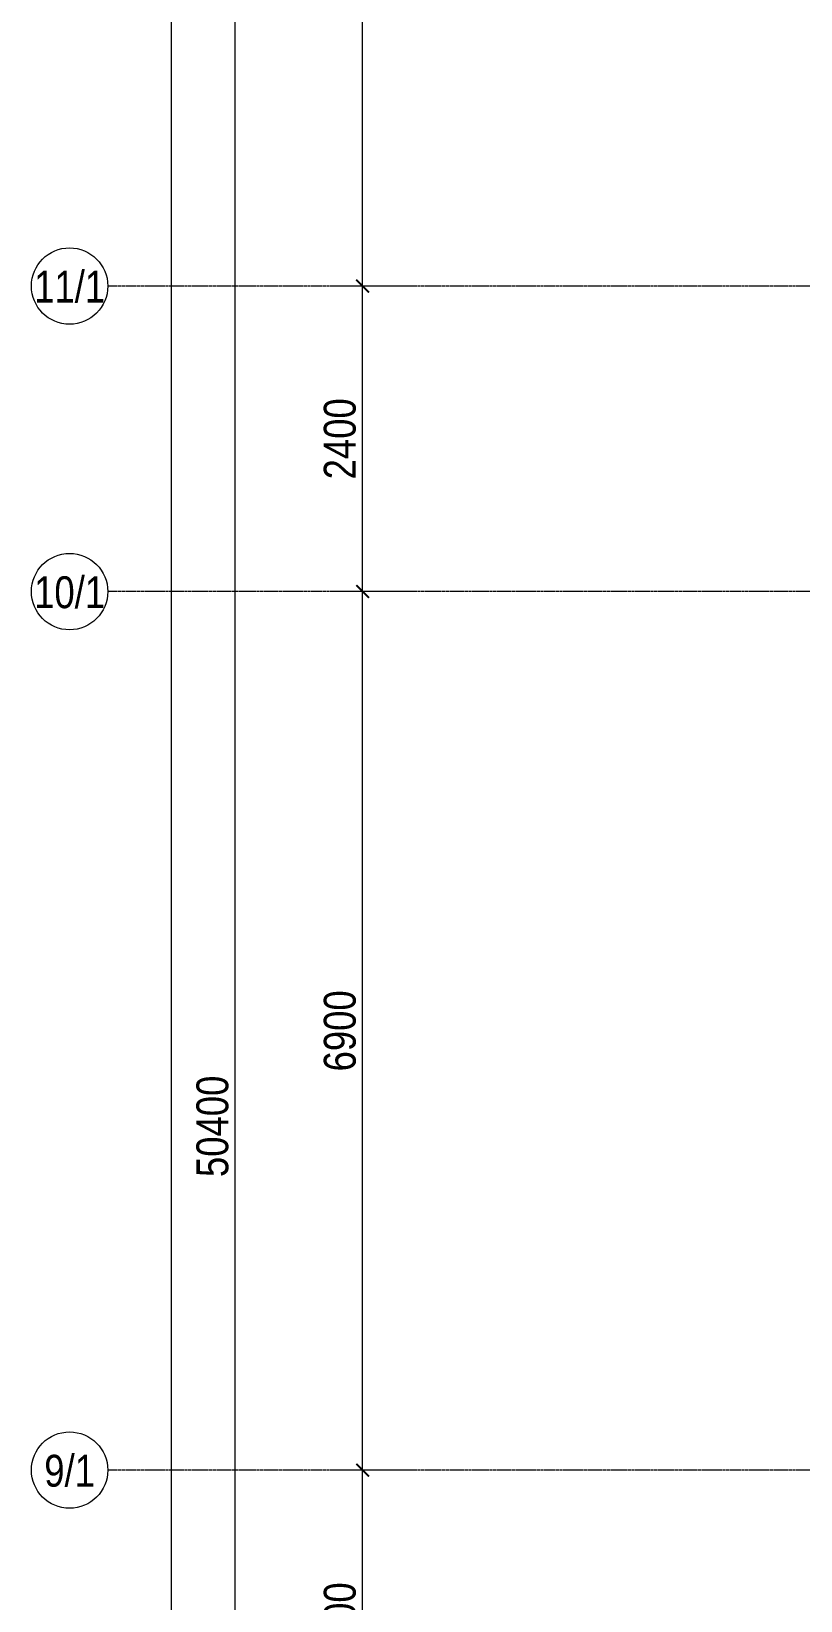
# Model space of a CAD drawing. Header units: millimetres. Extents: x -7155 to 483283, y -227682 to 148426.
# Drawn here: x -6555 to -518, y 34975 to 47300 of the extents above; entities that cross this region are included whole.
import ezdxf
from ezdxf.enums import TextEntityAlignment as Align

# ---------------------------------------------------------------- set-up
doc = ezdxf.new("R2010")
doc.units = ezdxf.units.MM
doc.linetypes.add('CENTER2', pattern=[28.575, 19.05, -3.175, 3.175, -3.175])
doc.layers.get('Defpoints').update_dxf_attribs({"color": 140})
doc.layers.add('АР_Оси_РД_100', color=7, linetype='Continuous', lineweight=0, true_color=0x525252)
doc.layers.add('РД_Оси_100', color=7, linetype='Continuous', lineweight=0, true_color=0x525252)
doc.layers.add('АР_Оси_РД_размер', color=8, linetype='Continuous', lineweight=0)
doc.styles.add('style1', font='ARIALN.TTF')
doc.styles.add('ккк', font='isocpeur.ttf', dxfattribs={"width": 0.85, "oblique": 15})
doc.dimstyles.new('Dim100_ареал', dxfattribs={"dimscale": 100, "dimtxt": 2.5, "dimasz": 1, "dimexe": 1, "dimexo": 1, "dimgap": 0.5, "dimtad": 1, "dimzin": 12, "dimdsep": 46, "dimtxsty": 'style1', "dimblk": 'ARCHTICK', "dimcen": 1, "dimdle": 1, "dimclrd": 256, "dimclre": 256, "dimaunit": 1, "dimadec": 0, "dimazin": 3, "dimtfac": 1, "dimtmove": 1, "dimatfit": 3, "dimldrblk": 'OPEN30', "dimfxl": 4, "dimfxlon": 1, "dimtolj": 1, "dimtzin": 0, "dimlwd": 9, "dimlwe": 9, "dimarcsym": 0})

# ---------------------------------------------------------------- blocks, each defined once
blk = doc.blocks.new('A-iden')
at = {"linetype": 'Continuous', "lineweight": 5}
blk.add_circle((0, -4), 3, dxfattribs=at)
at = {"color": 0, "linetype": 'Continuous', "lineweight": 20, "style": 'ккк', "width": 0.85}
blk.add_attdef('ID', text='', height=4, dxfattribs=at).set_placement((0.31, -3.85), align=Align.MIDDLE_CENTER)
blk = doc.blocks.new('_ArchTick')
at = {"color": 0, "linetype": 'ByBlock', "const_width": 0.15}
blk.add_lwpolyline([(-0.5, -0.5), (0.5, 0.5)], dxfattribs=at)
blk = doc.blocks.new('*D113')
at = {"layer": 'Defpoints', "color": 0, "lineweight": 50, "transparency": 16777216}
for p in [(-5455, 134700), (-2955, 134700), (-2955, 0)]:
    blk.add_point(p, dxfattribs=at)
at = {"layer": 'АР_Оси_РД_размер', "lineweight": 9, "transparency": 16777216}
for p, q in [((-5455, -100), (-5455, 134800)), ((-5055, 134700), (-5555, 134700)), ((-5055, 0), (-5555, 0))]:
    blk.add_line(p, q, dxfattribs=at)
at = {"layer": 'АР_Оси_РД_размер', "lineweight": 9, "transparency": 16777216, "xscale": 100, "yscale": 100, "zscale": 100}
for p, rotation in [((-5455, 134700), 90), ((-5455, 0), 270)]:
    blk.add_blockref('_ArchTick', p, dxfattribs=dict(at, rotation=rotation))
at = {"layer": 'АР_Оси_РД_размер', "color": 0, "transparency": 16777216, "insert": (-5633, 67350), "char_height": 250, "attachment_point": 5, "rotation": 90, "style": 'style1'}
blk.add_mtext('\\A1;134700', dxfattribs=at)
blk = doc.blocks.new('_Open30')
at = {"color": 0, "linetype": 'ByBlock', "lineweight": -2}
for p, q in [((-1, 0.27), (0, 0)), ((0, 0), (-1, -0.27)), ((0, 0), (-1, 0))]:
    blk.add_line(p, q, dxfattribs=at)
blk = doc.blocks.new('*D119')
at = {"layer": 'Defpoints', "color": 0, "lineweight": 50, "transparency": 16777216}
for p in [(-3955, 36000), (-2955, 36000), (-2955, 33600)]:
    blk.add_point(p, dxfattribs=at)
at = {"layer": 'АР_Оси_РД_размер', "lineweight": 9, "transparency": 16777216}
for p, q in [((-3555, 36000), (-4055, 36000)), ((-3955, 33500), (-3955, 36100)), ((-3555, 33600), (-4055, 33600))]:
    blk.add_line(p, q, dxfattribs=at)
at = {"layer": 'АР_Оси_РД_размер', "lineweight": 9, "transparency": 16777216, "xscale": 100, "yscale": 100, "zscale": 100}
for p, rotation in [((-3955, 36000), 90), ((-3955, 33600), 270)]:
    blk.add_blockref('_ArchTick', p, dxfattribs=dict(at, rotation=rotation))
at = {"layer": 'АР_Оси_РД_размер', "color": 0, "transparency": 16777216, "insert": (-4133, 34800), "char_height": 250, "attachment_point": 5, "rotation": 90, "style": 'style1'}
blk.add_mtext('\\A1;2400', dxfattribs=at)
blk = doc.blocks.new('*D120')
at = {"layer": 'Defpoints', "color": 0, "lineweight": 50, "transparency": 16777216}
for p in [(-3955, 42900), (-2955, 42900), (-2955, 36000)]:
    blk.add_point(p, dxfattribs=at)
at = {"layer": 'АР_Оси_РД_размер', "lineweight": 9, "transparency": 16777216}
for p, q in [((-3555, 42900), (-4055, 42900)), ((-3955, 35900), (-3955, 43000)), ((-3555, 36000), (-4055, 36000))]:
    blk.add_line(p, q, dxfattribs=at)
at = {"layer": 'АР_Оси_РД_размер', "lineweight": 9, "transparency": 16777216, "xscale": 100, "yscale": 100, "zscale": 100}
for p, rotation in [((-3955, 42900), 90), ((-3955, 36000), 270)]:
    blk.add_blockref('_ArchTick', p, dxfattribs=dict(at, rotation=rotation))
at = {"layer": 'АР_Оси_РД_размер', "color": 0, "transparency": 16777216, "insert": (-4133, 39450), "char_height": 250, "attachment_point": 5, "rotation": 90, "style": 'style1'}
blk.add_mtext('\\A1;6900', dxfattribs=at)
blk = doc.blocks.new('*D121')
at = {"layer": 'Defpoints', "color": 0, "lineweight": 50, "transparency": 16777216}
for p in [(-3955, 45300), (-2955, 45300), (-2955, 42900)]:
    blk.add_point(p, dxfattribs=at)
at = {"layer": 'АР_Оси_РД_размер', "lineweight": 9, "transparency": 16777216}
for p, q in [((-3955, 42800), (-3955, 45400)), ((-3555, 45300), (-4055, 45300)), ((-3555, 42900), (-4055, 42900))]:
    blk.add_line(p, q, dxfattribs=at)
at = {"layer": 'АР_Оси_РД_размер', "lineweight": 9, "transparency": 16777216, "xscale": 100, "yscale": 100, "zscale": 100}
for p, rotation in [((-3955, 45300), 90), ((-3955, 42900), 270)]:
    blk.add_blockref('_ArchTick', p, dxfattribs=dict(at, rotation=rotation))
at = {"layer": 'АР_Оси_РД_размер', "color": 0, "transparency": 16777216, "insert": (-4133, 44100), "char_height": 250, "attachment_point": 5, "rotation": 90, "style": 'style1'}
blk.add_mtext('\\A1;2400', dxfattribs=at)
blk = doc.blocks.new('*D122')
at = {"layer": 'Defpoints', "color": 0, "lineweight": 50, "transparency": 16777216}
for p in [(-3955, 52200), (-2955, 52200), (-2955, 45300)]:
    blk.add_point(p, dxfattribs=at)
at = {"layer": 'АР_Оси_РД_размер', "lineweight": 9, "transparency": 16777216}
for p, q in [((-3955, 45200), (-3955, 52300)), ((-3555, 52200), (-4055, 52200)), ((-3555, 45300), (-4055, 45300))]:
    blk.add_line(p, q, dxfattribs=at)
at = {"layer": 'АР_Оси_РД_размер', "lineweight": 9, "transparency": 16777216, "xscale": 100, "yscale": 100, "zscale": 100}
for p, rotation in [((-3955, 52200), 90), ((-3955, 45300), 270)]:
    blk.add_blockref('_ArchTick', p, dxfattribs=dict(at, rotation=rotation))
at = {"layer": 'АР_Оси_РД_размер', "color": 0, "transparency": 16777216, "insert": (-4133, 48750), "char_height": 250, "attachment_point": 5, "rotation": 90, "style": 'style1'}
blk.add_mtext('\\A1;6900', dxfattribs=at)
blk = doc.blocks.new('*D157')
at = {"layer": 'Defpoints', "color": 0, "lineweight": 50, "transparency": 16777216}
for p in [(-4955, 63900), (-2955, 63900), (-2955, 13500)]:
    blk.add_point(p, dxfattribs=at)
at = {"layer": 'АР_Оси_РД_размер', "lineweight": 9, "transparency": 16777216}
for p, q in [((-4955, 13400), (-4955, 64000)), ((-4555, 63900), (-5055, 63900)), ((-4555, 13500), (-5055, 13500))]:
    blk.add_line(p, q, dxfattribs=at)
at = {"layer": 'АР_Оси_РД_размер', "lineweight": 9, "transparency": 16777216, "xscale": 100, "yscale": 100, "zscale": 100}
for p, rotation in [((-4955, 63900), 90), ((-4955, 13500), 270)]:
    blk.add_blockref('_ArchTick', p, dxfattribs=dict(at, rotation=rotation))
at = {"layer": 'АР_Оси_РД_размер', "color": 0, "transparency": 16777216, "insert": (-5133, 38700), "char_height": 250, "attachment_point": 5, "rotation": 90, "style": 'style1'}
blk.add_mtext('\\A1;50400', dxfattribs=at)
blk = doc.blocks.new('СОШ_2200_АР_ОСИ_М100_28.05.24')
at = {"layer": 'АР_Оси_РД_100', "linetype": 'CENTER2'}
for p, q in [((29555, 45300), (-5954.958, 45300)), ((29555, 42900), (-5954.958, 42900)), ((29555, 36000), (-5954.958, 36000))]:
    blk.add_line(p, q, dxfattribs=at)
at = {"layer": 'АР_Оси_РД_100'}
ref = blk.add_blockref('A-iden', (-6254.958, 45700), dxfattribs=dict(at, xscale=100, yscale=100, zscale=100))
ref.add_attrib('ID', '11/1', dxfattribs={"layer": '0', "linetype": 'Continuous', "height": 250, "style": 'style1'}).set_placement((-6254.958, 45300), align=Align.MIDDLE)
ref = blk.add_blockref('A-iden', (-6254.958, 43300), dxfattribs=dict(at, xscale=100, yscale=100, zscale=100))
ref.add_attrib('ID', '10/1', dxfattribs={"layer": '0', "linetype": 'Continuous', "height": 250, "style": 'style1'}).set_placement((-6254.958, 42900), align=Align.MIDDLE)
ref = blk.add_blockref('A-iden', (-6254.958, 36400), dxfattribs=dict(at, xscale=100, yscale=100, zscale=100))
ref.add_attrib('ID', '9/1', dxfattribs={"layer": '0', "linetype": 'Continuous', "height": 250, "style": 'style1'}).set_placement((-6254.958, 36000), align=Align.MIDDLE)
at = {"layer": 'АР_Оси_РД_размер'}
for base, p1, p2, picture, middle in [((-5454.958, 134700), (-2954.958, 0), (-2954.958, 134700), '*D113', (-5632.601, 67350)), ((-4954.958, 63900), (-2954.958, 13500), (-2954.958, 63900), '*D157', (-5132.601, 38700)), ((-3954.958, 52200), (-2954.958, 45300), (-2954.958, 52200), '*D122', (-4132.601, 48750)), ((-3954.958, 45300), (-2954.958, 42900), (-2954.958, 45300), '*D121', (-4132.601, 44100)), ((-3954.958, 42900), (-2954.958, 36000), (-2954.958, 42900), '*D120', (-4132.601, 39450)), ((-3954.958, 36000), (-2954.958, 33600), (-2954.958, 36000), '*D119', (-4132.601, 34800))]:
    dim = blk.add_linear_dim(base=base, p1=p1, p2=p2, angle=90, dimstyle='Dim100_ареал', dxfattribs=at)
    dim.commit()
    dim.dimension.update_dxf_attribs({"geometry": picture, "text_midpoint": middle})

msp = doc.modelspace()

# ---------------------------------------------------------------- block references
at = {"layer": 'РД_Оси_100'}
msp.add_blockref('СОШ_2200_АР_ОСИ_М100_28.05.24', (0, 0), dxfattribs=at)

doc.saveas('drawing.dxf')
